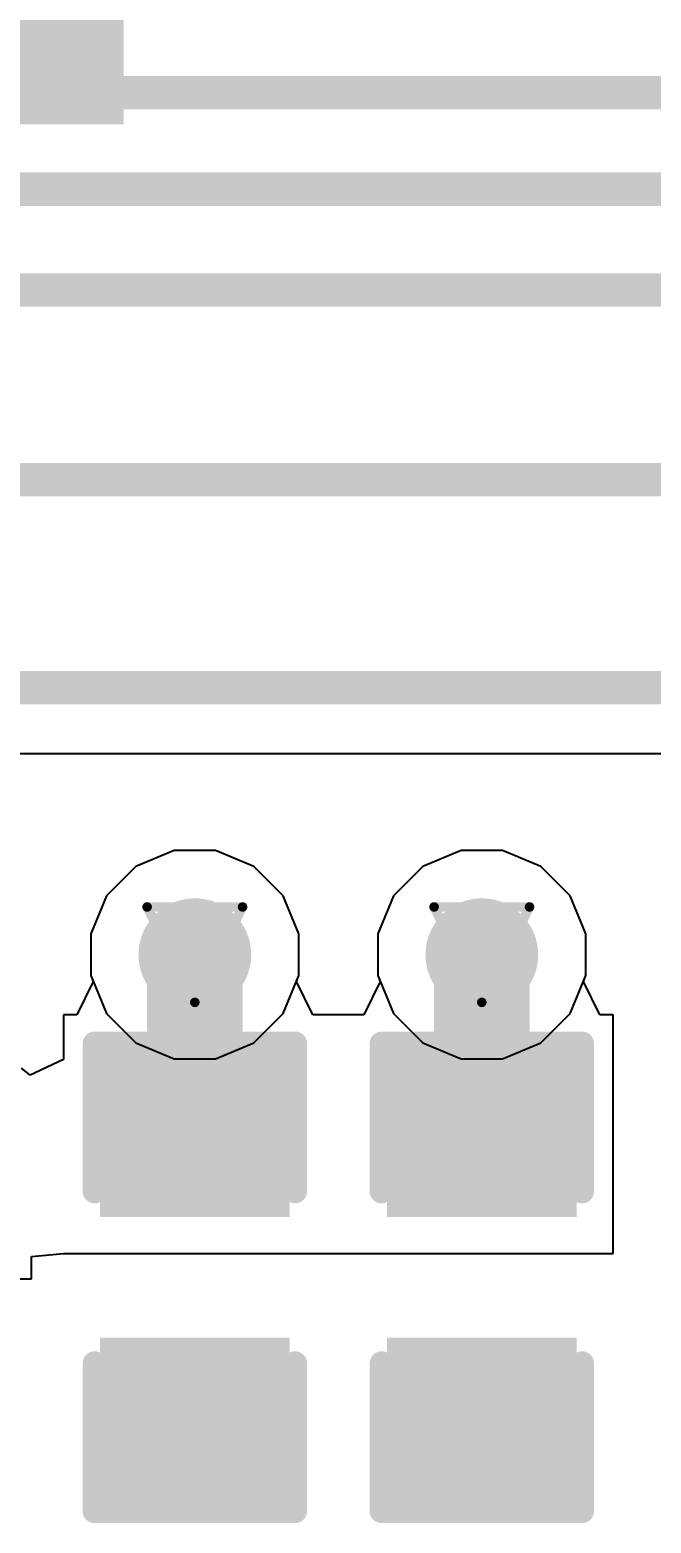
# Model space of a CAD drawing. Header units: inches. Extents: x 0 to 5359, y 0 to 5098.
# Drawn here: x 9.66 to 12.97, y 55.59 to 63.53 of the extents above; entities that cross this region are included whole.
import ezdxf

# ---------------------------------------------------------------- set-up
doc = ezdxf.new("R2010")
doc.units = ezdxf.units.IN
for name, color, linetype in [('Bottom Layer', 5, 'Continuous'), ('Bottom Overlay', 54, 'Continuous'), ('Drill Drawing', 1, 'Continuous'), ('Layer 1', 16, 'Continuous'), ('Layer 2', 76, 'Continuous'), ('Top Layer', 1, 'Continuous'), ('Top Overlay', 2, 'Continuous'), ('Top Paste', 8, 'Continuous'), ('Top Solder', 216, 'Continuous'), ('Via Holes', 16, 'Continuous')]:
    doc.layers.add(name, color=color, linetype=linetype)
doc.styles.add('Arial Black_Bold', font='', dxfattribs={"height": 0.2})
doc.styles.get('Arial Black_Bold').set_extended_font_data('Arial Black', bold=True)

# ---------------------------------------------------------------- blocks, each defined once
blk = doc.blocks.new('C___0603_272')
at = {"layer": 'Top Layer'}
for points in [[(-0.3809999999999999, 0.4445), (-0.3809999999999999, -0.4445), (-1.143, -0.4445), (-1.143, 0.4445)], [(1.143, 0.4445), (1.143, -0.4445), (0.3809999999999999, -0.4445), (0.3809999999999999, 0.4445)]]:
    blk.add_hatch(color=1, dxfattribs=at).paths.add_polyline_path(points)
at = {"layer": 'Top Paste'}
for points in [[(-0.3809999999999999, 0.4445), (-0.3809999999999999, -0.4445), (-1.143, -0.4445), (-1.143, 0.4445)], [(1.143, 0.4445), (1.143, -0.4445), (0.3809999999999999, -0.4445), (0.3809999999999999, 0.4445)]]:
    blk.add_hatch(color=8, dxfattribs=at).paths.add_polyline_path(points)
at = {"layer": 'Top Solder'}
for points in [[(-0.3210001199999999, 0.50449988), (-0.3210001199999999, -0.50449988), (-1.20299988, -0.50449988), (-1.20299988, 0.50449988)], [(1.20299988, 0.50449988), (1.20299988, -0.50449988), (0.3210001199999999, -0.50449988), (0.3210001199999999, 0.50449988)]]:
    blk.add_hatch(color=216, dxfattribs=at).paths.add_polyline_path(points)
at = {"layer": 'Top Overlay'}
for points in [[(-1.2446, 0.5334, 0.127, 0.127, 0), (-1.2446, -0.5334, 0.127, 0.127, 0)], [(-1.2446, 0.5334, 0.127, 0.127, 0), (-0.4571999999999999, 0.5334, 0.127, 0.127, 0)], [(0.4571999999999999, 0.5334, 0.127, 0.127, 0), (1.2446, 0.5334, 0.127, 0.127, 0)], [(1.2446, 0.5334, 0.127, 0.127, 0), (1.2446, -0.5334, 0.127, 0.127, 0)], [(-1.2446, -0.5334, 0.127, 0.127, 0), (-0.4571999999999999, -0.5334, 0.127, 0.127, 0)], [(0.4571999999999999, -0.5334, 0.127, 0.127, 0), (1.2446, -0.5334, 0.127, 0.127, 0)]]:
    blk.add_lwpolyline(points, format="xyseb", dxfattribs=at)
for points in [[(-1.27635, 0.5334, 0.0635, 0.0635, 1), (-1.21285, 0.5334, 0.0635, 0.0635, 1)], [(-1.27635, 0.5334, 0.0635, 0.0635, 1), (-1.21285, 0.5334, 0.0635, 0.0635, 1)], [(-0.4889499999999999, 0.5334, 0.0635, 0.0635, 1), (-0.42545, 0.5334, 0.0635, 0.0635, 1)], [(0.42545, 0.5334, 0.0635, 0.0635, 1), (0.4889499999999999, 0.5334, 0.0635, 0.0635, 1)], [(1.21285, 0.5334, 0.0635, 0.0635, 1), (1.27635, 0.5334, 0.0635, 0.0635, 1)], [(1.21285, 0.5334, 0.0635, 0.0635, 1), (1.27635, 0.5334, 0.0635, 0.0635, 1)], [(-1.27635, -0.5334, 0.0635, 0.0635, 1), (-1.21285, -0.5334, 0.0635, 0.0635, 1)], [(-1.27635, -0.5334, 0.0635, 0.0635, 1), (-1.21285, -0.5334, 0.0635, 0.0635, 1)], [(-0.4889499999999999, -0.5334, 0.0635, 0.0635, 1), (-0.42545, -0.5334, 0.0635, 0.0635, 1)], [(0.42545, -0.5334, 0.0635, 0.0635, 1), (0.4889499999999999, -0.5334, 0.0635, 0.0635, 1)], [(1.21285, -0.5334, 0.0635, 0.0635, 1), (1.27635, -0.5334, 0.0635, 0.0635, 1)], [(1.21285, -0.5334, 0.0635, 0.0635, 1), (1.27635, -0.5334, 0.0635, 0.0635, 1)]]:
    blk.add_lwpolyline(points, format="xyseb", close=True, dxfattribs=at)
blk = doc.blocks.new('C___0603_273')
at = {"layer": 'Top Layer'}
for points in [[(-0.3809999999999999, 0.4445), (-0.3809999999999999, -0.4445), (-1.143, -0.4445), (-1.143, 0.4445)], [(1.143, 0.4445), (1.143, -0.4445), (0.3809999999999999, -0.4445), (0.3809999999999999, 0.4445)]]:
    blk.add_hatch(color=1, dxfattribs=at).paths.add_polyline_path(points)
at = {"layer": 'Top Paste'}
for points in [[(-0.3809999999999999, 0.4445), (-0.3809999999999999, -0.4445), (-1.143, -0.4445), (-1.143, 0.4445)], [(1.143, 0.4445), (1.143, -0.4445), (0.3809999999999999, -0.4445), (0.3809999999999999, 0.4445)]]:
    blk.add_hatch(color=8, dxfattribs=at).paths.add_polyline_path(points)
at = {"layer": 'Top Solder'}
for points in [[(-0.3210001199999999, 0.50449988), (-0.3210001199999999, -0.50449988), (-1.20299988, -0.50449988), (-1.20299988, 0.50449988)], [(1.20299988, 0.50449988), (1.20299988, -0.50449988), (0.3210001199999999, -0.50449988), (0.3210001199999999, 0.50449988)]]:
    blk.add_hatch(color=216, dxfattribs=at).paths.add_polyline_path(points)
at = {"layer": 'Top Overlay'}
for points in [[(-1.2446, 0.5334, 0.127, 0.127, 0), (-1.2446, -0.5334, 0.127, 0.127, 0)], [(-1.2446, 0.5334, 0.127, 0.127, 0), (-0.4571999999999999, 0.5334, 0.127, 0.127, 0)], [(0.4571999999999999, 0.5334, 0.127, 0.127, 0), (1.2446, 0.5334, 0.127, 0.127, 0)], [(1.2446, 0.5334, 0.127, 0.127, 0), (1.2446, -0.5334, 0.127, 0.127, 0)], [(-1.2446, -0.5334, 0.127, 0.127, 0), (-0.4571999999999999, -0.5334, 0.127, 0.127, 0)], [(0.4571999999999999, -0.5334, 0.127, 0.127, 0), (1.2446, -0.5334, 0.127, 0.127, 0)]]:
    blk.add_lwpolyline(points, format="xyseb", dxfattribs=at)
for points in [[(-1.27635, 0.5334, 0.0635, 0.0635, 1), (-1.21285, 0.5334, 0.0635, 0.0635, 1)], [(-1.27635, 0.5334, 0.0635, 0.0635, 1), (-1.21285, 0.5334, 0.0635, 0.0635, 1)], [(-0.4889499999999999, 0.5334, 0.0635, 0.0635, 1), (-0.42545, 0.5334, 0.0635, 0.0635, 1)], [(0.42545, 0.5334, 0.0635, 0.0635, 1), (0.4889499999999999, 0.5334, 0.0635, 0.0635, 1)], [(1.21285, 0.5334, 0.0635, 0.0635, 1), (1.27635, 0.5334, 0.0635, 0.0635, 1)], [(1.21285, 0.5334, 0.0635, 0.0635, 1), (1.27635, 0.5334, 0.0635, 0.0635, 1)], [(-1.27635, -0.5334, 0.0635, 0.0635, 1), (-1.21285, -0.5334, 0.0635, 0.0635, 1)], [(-1.27635, -0.5334, 0.0635, 0.0635, 1), (-1.21285, -0.5334, 0.0635, 0.0635, 1)], [(-0.4889499999999999, -0.5334, 0.0635, 0.0635, 1), (-0.42545, -0.5334, 0.0635, 0.0635, 1)], [(0.42545, -0.5334, 0.0635, 0.0635, 1), (0.4889499999999999, -0.5334, 0.0635, 0.0635, 1)], [(1.21285, -0.5334, 0.0635, 0.0635, 1), (1.27635, -0.5334, 0.0635, 0.0635, 1)], [(1.21285, -0.5334, 0.0635, 0.0635, 1), (1.27635, -0.5334, 0.0635, 0.0635, 1)]]:
    blk.add_lwpolyline(points, format="xyseb", close=True, dxfattribs=at)

msp = doc.modelspace()

# ---------------------------------------------------------------- hatches: boundary and pattern name
at = {"layer": 'Bottom Layer'}
h = msp.add_hatch(color=5, dxfattribs=at)
edge = h.paths.add_edge_path()
edge.add_arc((10.54088824, 58.61330923999999), 0.2999994, 0, 360)
h = msp.add_hatch(color=5, dxfattribs=at)
edge = h.paths.add_edge_path()
edge.add_arc((12.06792608, 58.61330923999999), 0.2999994, 0, 360)
at = {"layer": 'Layer 1'}
h = msp.add_hatch(color=16, dxfattribs=at)
edge = h.paths.add_edge_path()
edge.add_arc((10.54088824, 58.61330923999999), 0.2999994, 0, 360)
h = msp.add_hatch(color=16, dxfattribs=at)
edge = h.paths.add_edge_path()
edge.add_arc((12.06792608, 58.61330923999999), 0.2999994, 0, 360)
at = {"layer": 'Layer 2'}
h = msp.add_hatch(color=76, dxfattribs=at)
edge = h.paths.add_edge_path()
edge.add_arc((10.54088824, 58.61330923999999), 0.2999994, 0, 360)
h = msp.add_hatch(color=76, dxfattribs=at)
edge = h.paths.add_edge_path()
edge.add_arc((12.06792608, 58.61330923999999), 0.2999994, 0, 360)
at = {"layer": 'Top Layer'}
h = msp.add_hatch(color=1, dxfattribs=at)
edge = h.paths.add_edge_path()
edge.add_arc((10.54088824, 58.61330923999999), 0.2999994, 0, 360)
h = msp.add_hatch(color=1, dxfattribs=at)
edge = h.paths.add_edge_path()
edge.add_arc((12.06792608, 58.61330923999999), 0.2999994, 0, 360)
at = {"layer": 'Via Holes'}
h = msp.add_hatch(color=7, dxfattribs=at)
edge = h.paths.add_edge_path()
edge.add_arc((10.54088824, 58.61330923999999), 0.1499997, 0, 360)
h = msp.add_hatch(color=7, dxfattribs=at)
edge = h.paths.add_edge_path()
edge.add_arc((12.06792608, 58.61330923999999), 0.1499997, 0, 360)

# ---------------------------------------------------------------- linework, layer by layer
at = {"layer": 'Bottom Layer'}
for p, q in [((10.43069034, 59.16730863999999), (10.22707378, 59.08296793999999)), ((10.65108614, 59.16730863999999), (10.43069034, 59.16730863999999)), ((10.8547027, 59.08296793999999), (10.65108614, 59.16730863999999)), ((11.95772818, 59.16730863999999), (11.75411162, 59.08296793999999)), ((12.17812398, 59.16730863999999), (11.95772818, 59.16730863999999)), ((12.38174054, 59.08296793999999), (12.17812398, 59.16730863999999)), ((10.22707378, 59.08296793999999), (10.07122954, 58.9271237)), ((11.01054694, 58.9271237), (10.8547027, 59.08296793999999)), ((11.75411162, 59.08296793999999), (11.59826738, 58.9271237)), ((12.53758478, 58.9271237), (12.38174054, 59.08296793999999)), ((10.07122954, 58.9271237), (9.986888839999999, 58.72350714)), ((11.09488764, 58.72350714), (11.01054694, 58.9271237)), ((11.59826738, 58.9271237), (11.51392668, 58.72350714)), ((12.62192548, 58.72350714), (12.53758478, 58.9271237)), ((9.986888839999999, 58.72350714), (9.986888839999999, 58.50311134)), ((11.09488764, 58.50311134), (11.09488764, 58.72350714)), ((11.51392668, 58.72350714), (11.51392668, 58.50311134)), ((12.62192548, 58.50311134), (12.62192548, 58.72350714)), ((9.986888839999999, 58.50311134), (10.07122954, 58.29949477999999)), ((11.01054694, 58.29949477999999), (11.09488764, 58.50311134)), ((11.51392668, 58.50311134), (11.59826738, 58.29949477999999)), ((12.53758478, 58.29949477999999), (12.62192548, 58.50311134)), ((10.07122954, 58.29949477999999), (10.22707378, 58.14365054)), ((10.8547027, 58.14365054), (11.01054694, 58.29949477999999)), ((11.59826738, 58.29949477999999), (11.75411162, 58.14365054)), ((12.38174054, 58.14365054), (12.53758478, 58.29949477999999)), ((10.22707378, 58.14365054), (10.43069034, 58.05930983999999)), ((10.65108614, 58.05930983999999), (10.8547027, 58.14365054)), ((11.75411162, 58.14365054), (11.95772818, 58.05930983999999)), ((12.17812398, 58.05930983999999), (12.38174054, 58.14365054)), ((10.43069034, 58.05930983999999), (10.65108614, 58.05930983999999)), ((11.95772818, 58.05930983999999), (12.17812398, 58.05930983999999))]:
    msp.add_line(p, q, dxfattribs=at)
at = {"layer": 'Drill Drawing'}
for points in [[(10.28688824, 58.86730924, 0.0508, 0.0508, 0), (10.79488824, 58.86730924, 0.0508, 0.0508, 0)], [(10.28688824, 58.86730924, 0.0508, 0.0508, 0), (10.54088824, 58.35930924, 0.0508, 0.0508, 0)], [(10.54088824, 58.35930924, 0.0508, 0.0508, 0), (10.79488824, 58.86730924, 0.0508, 0.0508, 0)], [(11.81392608, 58.86730924, 0.0508, 0.0508, 0), (12.32192608, 58.86730924, 0.0508, 0.0508, 0)], [(11.81392608, 58.86730924, 0.0508, 0.0508, 0), (12.06792608, 58.35930924, 0.0508, 0.0508, 0)], [(12.06792608, 58.35930924, 0.0508, 0.0508, 0), (12.32192608, 58.86730924, 0.0508, 0.0508, 0)]]:
    msp.add_lwpolyline(points, format="xyseb", dxfattribs=at)
for points in [[(10.27418824, 58.86730924, 0.0254, 0.0254, 1), (10.29958824, 58.86730924, 0.0254, 0.0254, 1)], [(10.27418824, 58.86730924, 0.0254, 0.0254, 1), (10.29958824, 58.86730924, 0.0254, 0.0254, 1)], [(10.78218824, 58.86730924, 0.0254, 0.0254, 1), (10.80758824, 58.86730924, 0.0254, 0.0254, 1)], [(10.78218824, 58.86730924, 0.0254, 0.0254, 1), (10.80758824, 58.86730924, 0.0254, 0.0254, 1)], [(11.80122608, 58.86730924, 0.0254, 0.0254, 1), (11.82662608, 58.86730924, 0.0254, 0.0254, 1)], [(11.80122608, 58.86730924, 0.0254, 0.0254, 1), (11.82662608, 58.86730924, 0.0254, 0.0254, 1)], [(12.30922608, 58.86730924, 0.0254, 0.0254, 1), (12.33462608, 58.86730924, 0.0254, 0.0254, 1)], [(12.30922608, 58.86730924, 0.0254, 0.0254, 1), (12.33462608, 58.86730924, 0.0254, 0.0254, 1)], [(10.52818824, 58.35930924, 0.0254, 0.0254, 1), (10.55358824, 58.35930924, 0.0254, 0.0254, 1)], [(10.52818824, 58.35930924, 0.0254, 0.0254, 1), (10.55358824, 58.35930924, 0.0254, 0.0254, 1)], [(12.05522608, 58.35930924, 0.0254, 0.0254, 1), (12.08062608, 58.35930924, 0.0254, 0.0254, 1)], [(12.05522608, 58.35930924, 0.0254, 0.0254, 1), (12.08062608, 58.35930924, 0.0254, 0.0254, 1)]]:
    msp.add_lwpolyline(points, format="xyseb", close=True, dxfattribs=at)
at = {"layer": 'Layer 1'}
for p, q in [((10.43069034, 59.16730863999999), (10.22707378, 59.08296793999999)), ((10.65108614, 59.16730863999999), (10.43069034, 59.16730863999999)), ((10.8547027, 59.08296793999999), (10.65108614, 59.16730863999999)), ((11.95772818, 59.16730863999999), (11.75411162, 59.08296793999999)), ((12.17812398, 59.16730863999999), (11.95772818, 59.16730863999999)), ((12.38174054, 59.08296793999999), (12.17812398, 59.16730863999999)), ((10.22707378, 59.08296793999999), (10.07122954, 58.9271237)), ((11.01054694, 58.9271237), (10.8547027, 59.08296793999999)), ((11.75411162, 59.08296793999999), (11.59826738, 58.9271237)), ((12.53758478, 58.9271237), (12.38174054, 59.08296793999999)), ((10.07122954, 58.9271237), (9.986888839999999, 58.72350714)), ((11.09488764, 58.72350714), (11.01054694, 58.9271237)), ((11.59826738, 58.9271237), (11.51392668, 58.72350714)), ((12.62192548, 58.72350714), (12.53758478, 58.9271237)), ((9.986888839999999, 58.72350714), (9.986888839999999, 58.50311134)), ((11.09488764, 58.50311134), (11.09488764, 58.72350714)), ((11.51392668, 58.72350714), (11.51392668, 58.50311134)), ((12.62192548, 58.50311134), (12.62192548, 58.72350714)), ((9.986888839999999, 58.50311134), (10.07122954, 58.29949477999999)), ((11.01054694, 58.29949477999999), (11.09488764, 58.50311134)), ((11.51392668, 58.50311134), (11.59826738, 58.29949477999999)), ((12.53758478, 58.29949477999999), (12.62192548, 58.50311134)), ((10.07122954, 58.29949477999999), (10.22707378, 58.14365054)), ((10.8547027, 58.14365054), (11.01054694, 58.29949477999999)), ((11.59826738, 58.29949477999999), (11.75411162, 58.14365054)), ((12.38174054, 58.14365054), (12.53758478, 58.29949477999999)), ((10.22707378, 58.14365054), (10.43069034, 58.05930983999999)), ((10.65108614, 58.05930983999999), (10.8547027, 58.14365054)), ((11.75411162, 58.14365054), (11.95772818, 58.05930983999999)), ((12.17812398, 58.05930983999999), (12.38174054, 58.14365054)), ((10.43069034, 58.05930983999999), (10.65108614, 58.05930983999999)), ((11.95772818, 58.05930983999999), (12.17812398, 58.05930983999999))]:
    msp.add_line(p, q, dxfattribs=at)
at = {"layer": 'Top Layer'}
for p, q in [((8.739642159999999, 59.68439421999999), (36.32134214, 59.68439421999999)), ((10.43069034, 59.16730863999999), (10.22707378, 59.08296793999999)), ((10.65108614, 59.16730863999999), (10.43069034, 59.16730863999999)), ((10.8547027, 59.08296793999999), (10.65108614, 59.16730863999999)), ((11.95772818, 59.16730863999999), (11.75411162, 59.08296793999999)), ((12.17812398, 59.16730863999999), (11.95772818, 59.16730863999999)), ((12.38174054, 59.08296793999999), (12.17812398, 59.16730863999999)), ((10.22707378, 59.08296793999999), (10.07122954, 58.9271237)), ((11.01054694, 58.9271237), (10.8547027, 59.08296793999999)), ((11.75411162, 59.08296793999999), (11.59826738, 58.9271237)), ((12.53758478, 58.9271237), (12.38174054, 59.08296793999999)), ((10.07122954, 58.9271237), (9.986888839999999, 58.72350714)), ((11.09488764, 58.72350714), (11.01054694, 58.9271237)), ((11.59826738, 58.9271237), (11.51392668, 58.72350714)), ((12.62192548, 58.72350714), (12.53758478, 58.9271237)), ((9.986888839999999, 58.72350714), (9.986888839999999, 58.50311134)), ((11.09488764, 58.50311134), (11.09488764, 58.72350714)), ((11.51392668, 58.72350714), (11.51392668, 58.50311134)), ((12.62192548, 58.50311134), (12.62192548, 58.72350714)), ((9.986888839999999, 58.50311134), (10.00020098, 58.47097272)), ((11.0815755, 58.47097272), (11.09488764, 58.50311134)), ((11.51392668, 58.50311134), (11.52723882, 58.47097272)), ((12.60861334, 58.47097272), (12.62192548, 58.50311134)), ((10.00020098, 58.47097272), (9.913541259999999, 58.29317018)), ((11.16823522, 58.29317018), (11.0815755, 58.47097272)), ((11.52723882, 58.47097272), (11.4405791, 58.29317018)), ((12.69527306, 58.29317018), (12.60861334, 58.47097272)), ((9.913541259999999, 58.29317018), (9.84238824, 58.29317018)), ((9.84238824, 58.29317018), (9.84238824, 58.05617548)), ((11.23938824, 58.29317271999999), (11.16823522, 58.29317018)), ((11.36942608, 58.29317271999999), (11.23938824, 58.29317271999999)), ((11.4405791, 58.29317018), (11.36942608, 58.29317271999999)), ((12.76642608, 58.29317018), (12.69527306, 58.29317018)), ((12.76642608, 57.02317017999999), (12.76642608, 58.29317018)), ((9.84238824, 58.05617548), (9.664588239999999, 57.97194146)), ((9.664588239999999, 57.97194146), (9.61832214, 58.00980778)), ((9.67146148, 57.00657382), (9.84238824, 57.02316764)), ((9.67146148, 56.88734622), (9.67146148, 57.00657382)), ((9.84238824, 57.02316764), (9.84926402, 57.02317017999999)), ((9.84926402, 57.02317017999999), (11.19162354, 57.02317017999999)), ((11.19162354, 57.02317017999999), (11.23938824, 57.02316764)), ((11.23938824, 57.02316764), (11.36942608, 57.02316764)), ((11.36942608, 57.02316764), (11.41719078, 57.02317017999999)), ((11.41719078, 57.02317017999999), (12.76642608, 57.02317017999999)), ((8.616200699999998, 56.88734622), (9.67146148, 56.88734622))]:
    msp.add_line(p, q, dxfattribs=at)
for points in [[(5.113990279999999, 63.20004631999999, 0.1778, 0.1778, 0), (38.19995916, 63.20004631999999, 0.1778, 0.1778, 0)], [(8.254999999999999, 62.6872, 0.1778, 0.1778, 0), (38.01280434, 62.6872, 0.1778, 0.1778, 0)], [(5.38496256, 62.15107204, 0.1778, 0.1778, 0), (37.84893624, 62.15107204, 0.1778, 0.1778, 0)], [(8.2665824, 61.14149316, 0.1778, 0.1778, 0), (36.76351042, 61.14149316, 0.1778, 0.1778, 0)], [(8.739642159999999, 60.03401252, 0.1778, 0.1778, 0), (36.46616023999999, 60.03401252, 0.1778, 0.1778, 0)], [(10.54088824, 57.65817018, 0.508, 0.508, 0), (10.54088824, 58.61330923999999, 0.508, 0.508, 0)], [(12.06792608, 57.65817018, 0.508, 0.508, 0), (12.06792608, 58.61330923999999, 0.508, 0.508, 0)], [(10.54088824, 57.62999396, 0.508, 0.508, 0), (10.54088824, 57.65817018, 0.508, 0.508, 0)]]:
    msp.add_lwpolyline(points, format="xyseb", dxfattribs=at)
for points in [[(10.41388824, 58.61330923999999, 0.254, 0.254, 1), (10.66788824, 58.61330923999999, 0.254, 0.254, 1)], [(11.94092608, 58.61330923999999, 0.254, 0.254, 1), (12.19492608, 58.61330923999999, 0.254, 0.254, 1)], [(10.41388824, 57.65817018, 0.254, 0.254, 1), (10.66788824, 57.65817018, 0.254, 0.254, 1)], [(10.41388824, 57.65817018, 0.254, 0.254, 1), (10.66788824, 57.65817018, 0.254, 0.254, 1)], [(10.41388824, 57.62999396, 0.254, 0.254, 1), (10.66788824, 57.62999396, 0.254, 0.254, 1)], [(11.94092608, 57.65817018, 0.254, 0.254, 1), (12.19492608, 57.65817018, 0.254, 0.254, 1)]]:
    msp.add_lwpolyline(points, format="xyseb", close=True, dxfattribs=at)

# ---------------------------------------------------------------- block references
at = {"rotation": 90}
for name, p in [('C___0603_273', (10.54088824, 56.89617017999999)), ('C___0603_272', (12.06792608, 56.89617017999999))]:
    msp.add_blockref(name, p, dxfattribs=at)

# ---------------------------------------------------------------- texts
at = {"layer": 'Bottom Overlay', "style": 'Arial Black_Bold', "text_generation_flag": 2}
msp.add_text('RGB LCD', height=2.54, rotation=270, dxfattribs=at).set_placement((7.6225019, 62.76038248))

doc.saveas('drawing.dxf')
